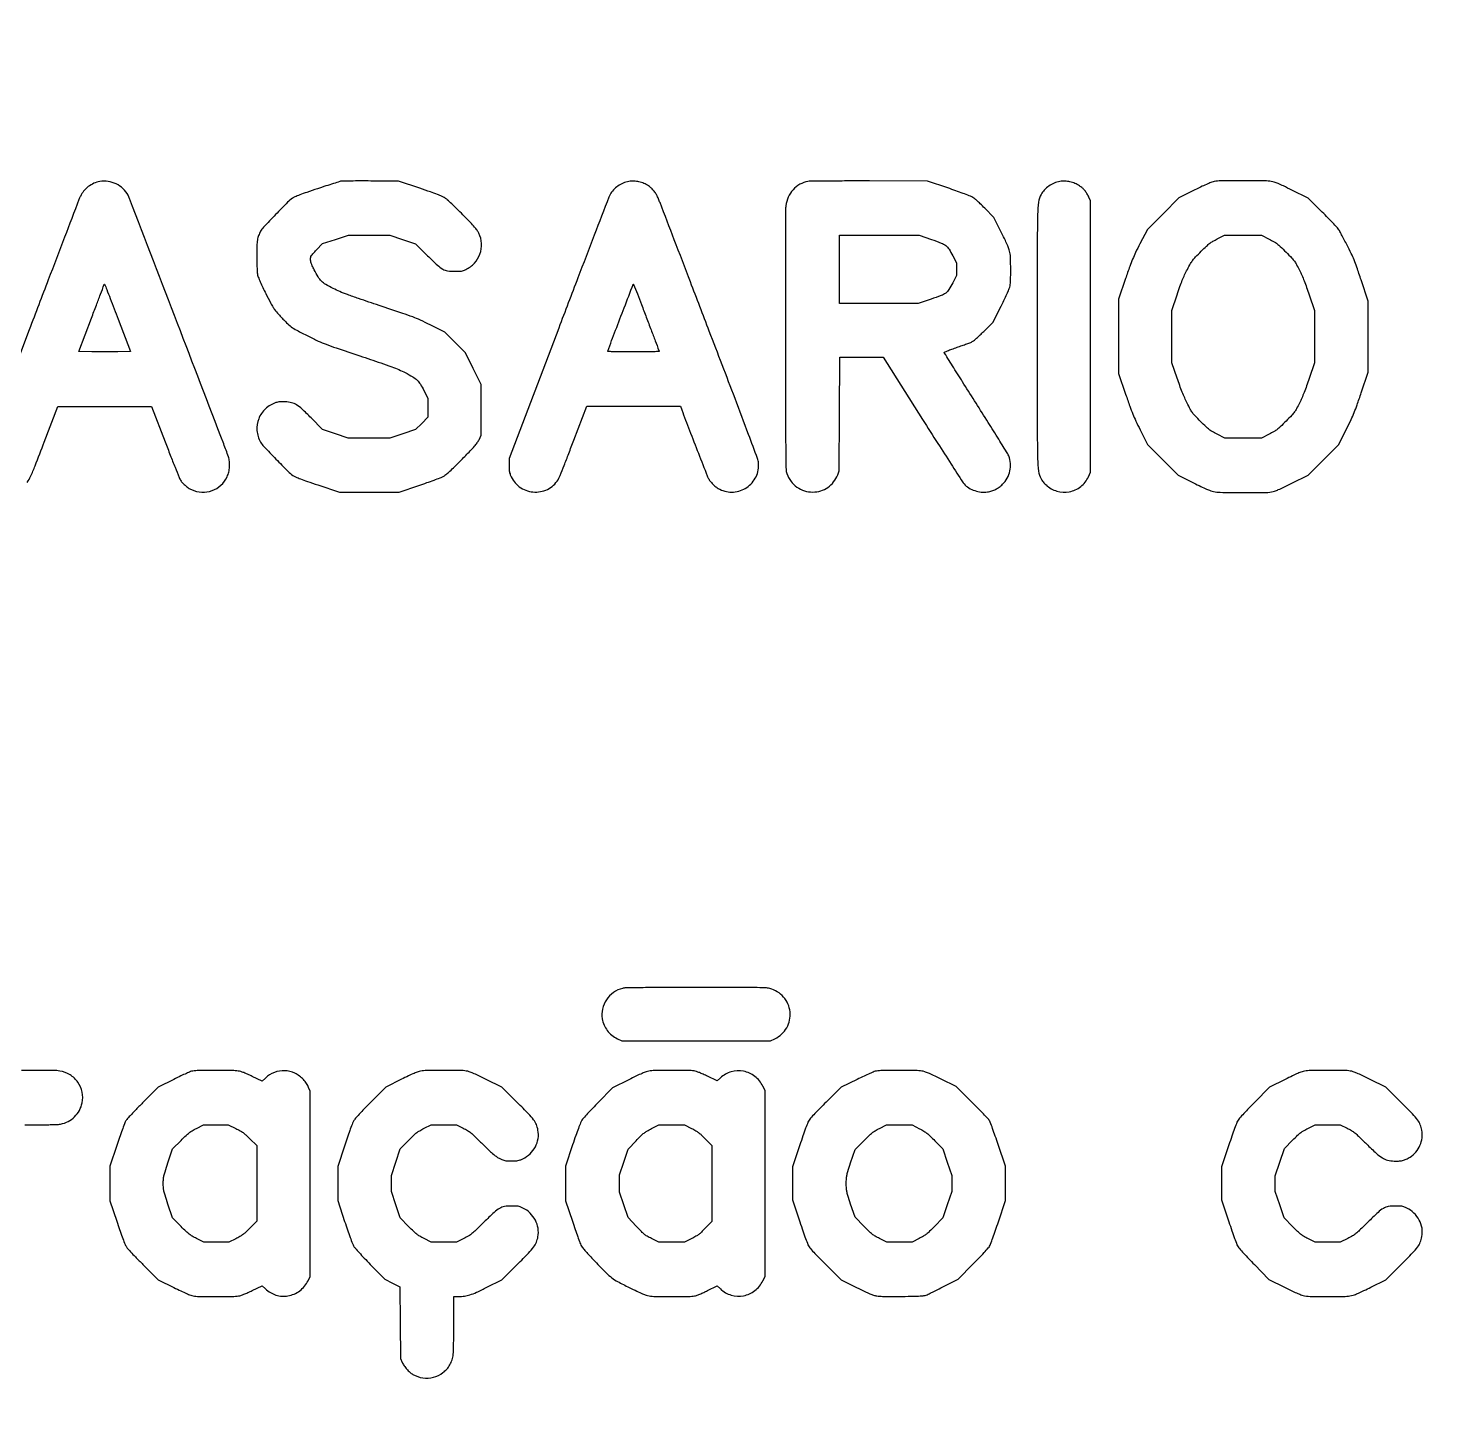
# Model space of a CAD drawing. Extents: x 980 to 25457, y 984 to 49020.
# Drawn here: x 15968 to 18091, y 40651 to 42737 of the extents above; entities that cross this region are included whole.
import ezdxf

# ---------------------------------------------------------------- set-up
doc = ezdxf.new("R2010")
doc.units = 0

msp = doc.modelspace()

# ---------------------------------------------------------------- linework, layer by layer
for points in [[(25353.176636, 36563.461695, -0.000001), (25352.040197, 20064.737908)], [(981.025332, 39243.286233, 0.000001), (980.725995, 36638.380945, 0.000022), (980.440705, 32466.957132, 0.000002), (980.203828, 20941, 0.000003), (980.107189, 12237.212398, 0.000012), (980.209361, 6804.802998)], [(1083.221486, 6831.128539, -0.000012), (1083.127559, 12273.089819, -0.000003), (1083.236026, 20942, -0.000002), (1083.488164, 32350.921193, -0.000022), (1083.779877, 36579.793336, -0.000001), (1084.083373, 39239.060792, -0.032823)], [(1895.500479, 7922.608607, -0.000003), (1895.516153, 10549.853821, -0.000001), (1895.574114, 14934.526042, -0.000001), (1895.654924, 19974.475505, -0.000001), (1895.750479, 25038.650259)], [(25455.283853, 8026.2, 0.000006), (25455.447111, 13939.785085, 0.000004), (25455.5, 20957, 0.000003), (25455.451202, 30583.274766, 0.000015), (25455.249846, 35648.33495)], [(23837.04827, 49018.908979, 0.000001), (21675.802621, 49019.17901, 0.000024), (18681.279442, 49019.402857, 0.000005), (13233.5, 49019.49605, 0.000002), (9165.520775, 49019.509787, 0.000004), (5739.221875, 49019.480206)], [(24540.017364, 25078.057967, 0.000003), (24540.072189, 18212.977995, 0.000025)], [(1792.666637, 28542.695892, 0.000006), (1792.411049, 24569.503036, 0.000003), (1792.195825, 19883.965567, 0.000004), (1792.047621, 15244.749166, 0.000006), (1792, 11426.463451)], [(24642.699465, 18970.575659, 0.000004), (24643, 25073.957926)], [(23728.367996, 45337.206403, 0.000002), (23728.354216, 42876.105371, 0.000002), (23728.361756, 40416.175094, 0.019036)], [(2708.027317, 40429.777448, 0.000002), (2708.046285, 42874.87655, 0.000002), (2708.048936, 45320.157135, 0.014115)], [(23830.974531, 40438.62303, -0.000002), (23830.960256, 42874.830485, -0.000002), (23830.963185, 45310.710508, -0.013332)], [(13824.671875, 46783.53447, -0.00001), (15406.434288, 46783.581334, -0.000006), (17284.5, 46783.575087, -0.000006), (20407.841099, 46783.489704, -0.000086)], [(22188.118441, 46885.898062, 0.000002), (21154.696275, 46886.184515, 0.00005)], [(11948.415956, 46444.603584, 0.000002), (11948.240306, 45424.10039, 0.000048)], [(22164.7084, 37341.415556, -0.000002), (21019.046627, 37341.238715, -0.000042), (19548.368716, 37341.140756, -0.000012), (17271, 37341.236673, -0.000007), (14300.26361, 37341.473702, -0.000076)], [(12051.548069, 39716.029399, -0.00001), (12051.5, 42063, -0.000006), (12051.536126, 44876.122581, -0.000097)], [(14149.329828, 37238.536381, 0.000006), (17280.5, 37238.5, 0.000006), (20411.670172, 37238.536381, 0.000086), (21509.821667, 37238.750856, 0.000015), (22182.096692, 37239.018314, 0.0299)], [(22508.880463, 44165.819171, -0.000013), (22508.780506, 42053, -0.000007), (22508.543026, 39306.679332, -0.000092)], [(11948.14474, 44107.371698, 0.000013), (11948.246262, 42052.5, 0.000007), (11948.492302, 39326.436677, 0.00009)], [(22508.594957, 46441.130711, -0.000003), (22508.777433, 45460.46859, -0.000051)], [(19747.966021, 46886.42952, 0.00001), (17285.5, 46886.561405, 0.000015), (15404.375221, 46886.565599, 0.000025), (13819.1125, 46886.440676)], [(12052.00554, 37671.867799, -0.000004), (12051.750672, 38512.850261, -0.000064)], [(13126.940203, 37341.762377, -0.000008), (12380.837768, 37342.071856, -0.035149)], [(15966.811905, 42052.258314, 0.037273), (15971.879387, 42061.299937, 0.016232), (15978.707859, 42077.278212, 0.001935), (15992.532383, 42113.183125), (16012.824448, 42166.5), (16083.618704, 42166.5), (16154.41296, 42166.5), (16174.651521, 42113.681638, 0.001322), (16182.586707, 42093.135265, 0.001947), (16189.674771, 42075.133418, 0.000895), (16195.802789, 42059.825665, 0.036896), (16197.374394, 42056.624119, 0.046707), (16200.507834, 42052.266727, 0.031662), (16204.810871, 42047.917722, 0.031452), (16209.677183, 42044.105548, 0.043104), (16214.515072, 42041.364469, 0.0955), (16229.965194, 42037.601372, 0.098836), (16245.507119, 42039.927128, 0.099239), (16258.916233, 42048.027121, 0.097111), (16268.290428, 42060.724735, 0.053206), (16270.769384, 42067.822351, 0.041793), (16271.957094, 42075.889887, 0.042191), (16271.782288, 42083.944911, 0.058095), (16270.189153, 42091, 0.00705), (16263.111221, 42110.255626, 0.000039), (16193.365, 42292.001426, 0.000011), (16121.158578, 42480.101514, 0.026305), (16118.811011, 42485.370449, 0.087283), (16111.542614, 42495.013984, 0.075527), (16101.07209, 42502.17777, 0.074346), (16088.78213, 42505.990898, 0.080028), (16076.232903, 42505.89943, 0.065369), (16067.34347, 42503.173386, 0.056036), (16058.942881, 42498.137088, 0.056025), (16051.868707, 42491.359992, 0.065281), (16046.891115, 42483.5, 0.016997), (16044.861498, 42478.701728, 0.000063), (16023.11905, 42421.98125, 0.000332), (15998.530427, 42357.684036, 0.000209), (15969.871531, 42282.5), (15895.633915, 42087.5)], [(15962.966687, 41084), (15987.346854, 41084, 0.003813), (15997.076626, 41084.074199, 0.0047), (16006.147628, 41084.297858, 0.003906), (16013.758147, 41084.616642, 0.034112), (16017.11351, 41085.013985, 0.073356), (16028.527559, 41088.955726, 0.075126), (16038.213737, 41096.002311, 0.074847), (16045.413181, 41105.622137, 0.071999), (16049.580005, 41117.061706, 0.102348), (16049.605478, 41133.23125, 0.10296), (16043.208832, 41148.045556, 0.101868), (16031.36051, 41159.193669, 0.098081), (16015.913871, 41164.944218, 0.036722), (16006.448285, 41165.774007, 0.003178), (15982.214025, 41165.959948, 0.003182), (15957.981473, 41165.837625, 0.036643)]]:
    msp.add_lwpolyline(points, format="xyb")
for points in [[(16440.5, 42506.332168, 0.040246), (16438.355312, 42505.848352, 0.000975), (16428.646645, 42502.799608, 0.00212), (16417.276738, 42499.151734, 0.001439), (16404.360918, 42494.906231, 0.002475), (16388.392244, 42489.518372, 0.007718), (16377.716814, 42485.67236, 0.009728), (16370.401259, 42482.744632, 0.055937), (16366.768769, 42480.703712, 0.041673), (16359.481423, 42474.478544, 0.003191), (16341.421855, 42456.008517, 0.002544), (16323.250091, 42436.992166, 0.058364), (16318.755275, 42430.967833, 0.041981), (16315.673008, 42424.429165, 0.051712), (16313.984441, 42417.90487, 0.031276), (16313.199906, 42408.950423, 0.006215), (16313, 42392.86772, 0.004264), (16313.079275, 42383.571344, 0.005692), (16313.319278, 42375.134247, 0.005069), (16313.667085, 42368.178275, 0.037809), (16314.114211, 42364.903056, 0.047397), (16315.113087, 42361.74112, 0.004897), (16318.234957, 42354.56818, 0.00606), (16322.150094, 42346.085544, 0.004809), (16326.577646, 42337.016148, 0.003106), (16333.728463, 42322.938165, 0.020909), (16337.605962, 42316.134532, 0.032054), (16341.351283, 42310.931378, 0.01345), (16347.010254, 42304.412314, 0.008826), (16357.999017, 42292.837722, 0.040689), (16364.988318, 42286.801357, 0.036049), (16373.221831, 42281.651174, 0.005951), (16389.89346, 42273.077427, 0.006781), (16405.761642, 42265.421335, 0.017638), (16417.438877, 42260.474654, 0.010064), (16432.559878, 42255.035483, 0.001038), (16468.5, 42243.001719, -0.001183), (16500.039993, 42232.431075, -0.006989), (16516.464329, 42226.626215, -0.013184), (16527.409614, 42222.253626, -0.018035), (16537, 42217.709282, -0.015841), (16548.214751, 42211.43251, -0.055723), (16554.771268, 42206.414386, -0.062026), (16559.690738, 42200.35957, -0.022954), (16565.089072, 42190.765377), (16571, 42179.030753), (16571, 42164.745626), (16571, 42150.460499), (16561.75, 42141.257194), (16552.5, 42132.053889), (16533.16952, 42125.526944), (16513.839039, 42119), (16482.423305, 42119), (16451.00757, 42119), (16431.575279, 42125.462394), (16412.142989, 42131.924788), (16394.887709, 42149.499024, 0.009158), (16381.170049, 42162.967719, 0.050267), (16372.96663, 42169.301337, 0.080551), (16365.509842, 42172.421317, 0.046534), (16355.860414, 42173.805924, 0.012139), (16351.461959, 42173.916964, 0.023483), (16347.947366, 42173.755199, 0.027624), (16344.874786, 42173.296521, 0.027334), (16341.860414, 42172.500841, 0.109261), (16326.052573, 42163.230516, 0.113303), (16315.878295, 42148.26607, 0.11389), (16313.279616, 42130.427337, 0.111293), (16318.716147, 42113.087342, 0.058263), (16323.690473, 42106.432554, 0.003168), (16341.84256, 42087.509864, 0.003636), (16360.052347, 42069.036883, 0.047049), (16367.495633, 42062.877731, 0.046132), (16371.612761, 42060.601489, 0.011341), (16378.77198, 42057.657278, 0.008211), (16389.257334, 42053.817217, 0.002541), (16405.160867, 42048.377731), (16437.5, 42037.5), (16482.5, 42037.5), (16527.5, 42037.5), (16557.5, 42047.772945, 0.002009), (16569.390744, 42051.898174, 0.002573), (16580.303125, 42055.796397, 0.001986), (16589.418613, 42059.14675, 0.021914), (16593, 42060.660987, 0.055458), (16596.833543, 42063.035874, 0.016704), (16602.090923, 42067.453712, 0.010631), (16609.601203, 42074.499638, 0.002623), (16621.618289, 42086.388042, 0.002225), (16634.803405, 42099.687379, 0.013653), (16641.379828, 42106.75614, 0.026621), (16645.32423, 42111.747155, 0.041111), (16648.118289, 42116.478973), (16651.5, 42123.457945), (16651.5, 42161.774), (16651.5, 42200.090056), (16639.537906, 42223.795028), (16627.575813, 42247.5), (16612.037906, 42263.072352), (16596.5, 42278.644704), (16574.5, 42289.699519, 0.007761), (16559.686879, 42296.857196, 0.017688), (16548.244857, 42301.684305, 0.009761), (16533.086578, 42307.120249, 0.001035), (16497.5, 42319.021372, -0.001256), (16466.504831, 42329.402263, -0.006637), (16449.604235, 42335.360921, -0.011917), (16438.102398, 42339.902565, -0.016334), (16428, 42344.567172, -0.01752), (16416.918249, 42350.625037, -0.061879), (16410.515367, 42355.583121, -0.062663), (16405.561799, 42361.924651, -0.018278), (16399.597316, 42372.805957, -0.007214), (16396.728657, 42378.737965, -0.024894), (16395.120362, 42382.692937, -0.037663), (16394.292828, 42385.789276, -0.047908), (16394.026771, 42388.733343, -0.048416), (16394.344691, 42391.828004, -0.094299), (16395.278516, 42394.118184, -0.045075), (16397.411341, 42396.836416, -0.004411), (16403.187443, 42402.862579), (16412.321344, 42412.225157), (16431.72775, 42418.612579), (16451.134155, 42425), (16482.345915, 42425), (16513.557675, 42425), (16532.95791, 42418.514072), (16552.358144, 42412.028144), (16570.524532, 42394.029499, 0.007631), (16585.461145, 42379.675817, 0.057308), (16593.341926, 42373.86015, 0.093723), (16600.722708, 42371.296049, 0.036882), (16611.5, 42370.5, 0.007143), (16617.905698, 42370.591512, 0.032421), (16621.620444, 42370.939444, 0.045575), (16624.629369, 42371.705495, 0.0245), (16628.175146, 42373.160407, 0.098681), (16641.167405, 42382.734886, 0.098442), (16649.509833, 42396.566356, 0.099199), (16651.889019, 42412.445103, 0.101889), (16647.920818, 42427.850804, 0.041848), (16645.272093, 42432.281353, 0.023369), (16641.371602, 42437.212716, 0.01321), (16635.076263, 42444.074808, 0.002712), (16623.583167, 42455.828435, 0.004156), (16615.097207, 42464.271571, 0.005117), (16607.035913, 42472.000017, 0.004267), (16600.148579, 42478.359251, 0.036902), (16596.85824, 42480.930061, 0.04337), (16592.558765, 42483.294474, 0.011911), (16585.411949, 42486.251297, 0.008373), (16574.923091, 42490.100438, 0.002525), (16558.85824, 42495.601626), (16526.5, 42506.5), (16485, 42506.62965, 0.000981), (16468.87922, 42506.648392, 0.001472), (16454.809375, 42506.595745, 0.000588), (16442.737964, 42506.500852, 0.03311)], [(16874.042668, 42505.861095, 0.059071), (16865.625869, 42503.420562, 0.051197), (16857.56655, 42498.991212, 0.051988), (16850.699454, 42493.10401, 0.066185), (16845.81491, 42486.348347, 0.031593), (16843.992046, 42482.380726, 0.000081), (16821.989094, 42425.202327, 0.000509), (16797.247275, 42360.67945, 0.000318), (16768.370858, 42285), (16693.536807, 42088.5), (16693.518404, 42078, 0.007848), (16693.607063, 42071.641467, 0.038272), (16693.988277, 42068.063469, 0.047987), (16694.874478, 42064.964698, 0.016981), (16696.709284, 42060.724735, 0.140139), (16711.195702, 42044.235591, 0.136912), (16732.342857, 42037.708697, 0.138028), (16753.683582, 42043.091764, 0.143215), (16768.724813, 42058.763001, 0.025474), (16770.601843, 42062.861664, 0.001055), (16776.532853, 42077.867284, 0.001829), (16783.460379, 42095.69427, 0.001297), (16791.107208, 42115.742647), (16810.5, 42166.985294), (16881.178151, 42166.992647), (16951.856302, 42167), (16953.824063, 42161.75, 0.001928), (16965.569614, 42130.776735, 0.001376), (16978.9486, 42096.187165, 0.000355), (16992.316941, 42061.977551, 0.038168), (16994.477298, 42057.5, 0.042745), (16997.568866, 42053.088627, 0.030877), (17001.701915, 42048.726562, 0.030634), (17006.389749, 42044.862502, 0.039366), (17011.152665, 42041.94608, 0.13586), (17031.864258, 42037.733167, 0.132417), (17052.023559, 42044.69902, 0.132493), (17065.942675, 42060.848826, 0.136083), (17069.669466, 42081.636686, 0.065193), (17068.15952, 42088.285472, 0.001049), (17054.738216, 42124.422346, 0.001688), (17034.220923, 42178.752307, 0.000301), (16995.453619, 42280.186127, 0.000096), (16967.013081, 42354.423669, 0.000151), (16942.573488, 42418.123544, 0.000034), (16921.093743, 42474.047017, 0.006484), (16918.836472, 42479.702532, 0.026933), (16915.79424, 42486.055884, 0.038804), (16912.390234, 42491.274267, 0.041926), (16908.450956, 42495.593962, 0.040653), (16903.807666, 42499.24521, 0.043664), (16896.768006, 42503.071162, 0.047997), (16889.387396, 42505.473149, 0.048642), (16881.773808, 42506.402834, 0.047163)], [(17144.184638, 42505.900029, 0.083951), (17131.948162, 42501.630976, 0.082715), (17121.724259, 42493.560292, 0.080625), (17114.472645, 42482.409451, 0.074303), (17110.859545, 42469.219302, 0.028769), (17110.464419, 42462.803778, 0.000209), (17110.272554, 42409.107067, 0.000752), (17110.166976, 42345.225247, 0.000398), (17110.218166, 42266, 0.000154), (17110.435725, 42141.625566, 0.002168), (17110.720925, 42097.011956, 0.002978), (17111.140202, 42071.883785, 0.083978), (17112.369276, 42065.5, 0.069546), (17118.660948, 42053.890511, 0.079702), (17127.656907, 42045.058106, 0.080949), (17138.838873, 42039.578982, 0.074736), (17151.5, 42037.731783, 0.07221), (17163.566613, 42039.536844, 0.078073), (17174.273039, 42044.688707, 0.077254), (17182.970858, 42052.931123, 0.068684), (17189.177371, 42063.747915), (17191.5, 42069.5), (17191.781936, 42155.25), (17192.063873, 42241), (17224.791961, 42241), (17257.52005, 42241), (17317.00312, 42147.25, 0.000669), (17340.031733, 42111.062273, 0.001049), (17359.941984, 42080.010938, 0.000261), (17377.429251, 42052.895025, 0.040386), (17379.648558, 42050, 0.071147), (17386.744836, 42044.095562, 0.05617), (17395.794079, 42039.838629, 0.055903), (17405.613063, 42037.686245, 0.068695), (17414.983412, 42037.996236, 0.032909), (17421.589813, 42039.585215, 0.041782), (17427.401573, 42041.942623, 0.04262), (17432.648648, 42045.188972, 0.036555), (17437.565217, 42049.434783, 0.069098), (17444.612213, 42058.754449, 0.072842), (17448.698341, 42069.47931, 0.073353), (17449.520801, 42080.859271, 0.071594), (17447.041287, 42092.092872, 0.04816), (17445.401633, 42095.432235, 0.000509), (17431.830374, 42117.385211, 0.001618), (17416.065959, 42142.644969, 0.001051), (17397.688439, 42171.744888, -0.000416), (17379.409218, 42200.607922, -0.00068), (17363.971582, 42225.10266, -0.000057), (17350.158522, 42247.091535, -0.081698), (17349.782662, 42247.986168, -0.364014), (17350.12292, 42248.666928, -0.004656), (17354.87649, 42250.675417, -0.009968), (17360.974466, 42253.044254, -0.004593), (17369, 42255.895826, 0.002661), (17376.723519, 42258.606522, 0.003412), (17383.8, 42261.187084, 0.002633), (17389.702009, 42263.420567, 0.029145), (17392, 42264.461461, 0.055568), (17394.050892, 42265.848373, 0.005516), (17398.534837, 42269.754691, 0.006897), (17403.778798, 42274.55722, 0.005423), (17409.331361, 42279.899787), (17423.162722, 42293.5), (17435.488844, 42318.02369, 0.003626), (17441.184189, 42329.562765, 0.008992), (17445.140852, 42338.11646, 0.011189), (17447.778085, 42344.479754, 0.046965), (17448.907483, 42348.45735, 0.039727), (17449.773679, 42356.805869, 0.006166), (17449.967224, 42373.430982, 0.006356), (17449.744395, 42390.056951, 0.036591), (17448.872727, 42398.809452, 0.041976), (17447.745876, 42403.109072, 0.015833), (17445.484819, 42408.906172, 0.011003), (17441.890148, 42416.837044, 0.00359), (17436.246689, 42428.379874), (17424.747924, 42451.477016), (17410.78943, 42465.644238, 0.005823), (17404.097011, 42472.280345, 0.012854), (17398.801697, 42477.152667, 0.016498), (17394.532959, 42480.640939, 0.042037), (17391.165468, 42482.790397, 0.029814), (17387.47135, 42484.45993, 0.002845), (17378.204856, 42487.939088, 0.003622), (17367.094164, 42491.9475, 0.002848), (17355, 42496.134667), (17324.5, 42506.5), (17237, 42506.65121, 0.000969), (17203.027234, 42506.644096, 0.001487), (17173.601832, 42506.493436, 0.000518), (17148.231721, 42506.261847, 0.039521)], [(17524, 42505.865247, 0.061104), (17515.703354, 42503.440971, 0.050027), (17507.616673, 42498.956688, 0.050527), (17500.666789, 42493.016202, 0.066132), (17495.745365, 42486.273483, 0.092743), (17492.055373, 42474.890338, 0.025433), (17490.586163, 42456.010347, 0.006478), (17490.065656, 42418.435783, 0.000224), (17490, 42272, 0.000224), (17490.065521, 42125.694009, 0.006433), (17490.583596, 42088.049972, 0.025115), (17492.040038, 42069.134587, 0.093109), (17495.70494, 42057.800791, 0.02893), (17497.06265, 42055.617181, 0.014883), (17498.996417, 42053.040879, 0.014743), (17501.150248, 42050.499953, 0.021543), (17503.203966, 42048.405983, 0.118371), (17519.549276, 42039.125749, 0.118205), (17538.33521, 42038.272025, 0.118009), (17555.489553, 42046.032367, 0.117705), (17567.290716, 42060.724735), (17570.5, 42067.5), (17570.5, 42272), (17570.5, 42476.5), (17567.766, 42482.335894, 0.026052), (17564.869324, 42487.763884, 0.037251), (17561.713536, 42492.214672, 0.039302), (17558.075744, 42495.967774, 0.03435), (17553.735208, 42499.293305, 0.044048), (17546.735451, 42503.09051, 0.047909), (17539.370387, 42505.476277, 0.048382), (17531.751875, 42506.401323, 0.046626)], [(17757, 42505.894642, 0.051483), (17753.244639, 42504.895503, 0.011652), (17747.124268, 42502.406757, 0.009338), (17738.8292, 42498.620621, 0.003637), (17727.5, 42493.090038), (17703.5, 42481.156986), (17679.77284, 42457.328493), (17656.04568, 42433.5), (17644.915921, 42412, 0.006079), (17638.298646, 42398.827163, 0.015073), (17633.864438, 42388.982951, 0.012507), (17629.583421, 42377.88173, 0.003108), (17623.146582, 42359.5), (17612.507002, 42328.5), (17612.503501, 42272.5), (17612.5, 42216.5), (17623.30292, 42185.097752, 0.003299), (17629.644572, 42167.051605, 0.010937), (17634.153783, 42155.300664, 0.012929), (17638.761973, 42144.816886, 0.006203), (17645.186666, 42131.597752), (17656.267492, 42109.5), (17679.383746, 42086.40148), (17702.5, 42063.30296), (17725.850215, 42051.578284, 0.003973), (17736.845348, 42046.166328, 0.009197), (17745.2034, 42042.322424, 0.011581), (17751.559672, 42039.713327, 0.039391), (17755.850215, 42038.444167, 0.048491), (17765.778829, 42037.327943, 0.002371), (17798.890666, 42036.986677, 0.002806), (17831.562653, 42036.988267, 0.037652), (17843.5, 42037.956463, 0.047561), (17847.615234, 42039.012721, 0.01484), (17853.551151, 42041.355939, 0.010413), (17861.821772, 42045.113834, 0.003301), (17874, 42051.055391), (17898.5, 42063.20944), (17921.653255, 42086.35472), (17944.80651, 42109.5), (17956.499511, 42132.934041, 0.005341), (17963.42356, 42147.189768, 0.014062), (17967.985759, 42157.591295, 0.012252), (17972.293176, 42169.010121, 0.003255), (17978.596256, 42187.429729), (17989, 42218.491375), (17989, 42271.907441), (17989, 42325.323508), (17978.39885, 42357.411754, 0.002754), (17971.891574, 42376.750138, 0.012981), (17967.8091, 42387.727096, 0.016573), (17963.628274, 42397.212065, 0.00652), (17957.271066, 42410, 0.002569), (17953.036815, 42418.142706, 0.003214), (17949.020326, 42425.653125, 0.002596), (17945.577784, 42431.914285, 0.024825), (17943.965522, 42434.5, 0.036904), (17941.945976, 42436.992532, 0.002574), (17935.73332, 42443.530695, 0.003642), (17928.22079, 42451.242543, 0.002732), (17919.843306, 42459.625772), (17898.5, 42480.751543), (17874, 42492.884544, 0.003043), (17861.17392, 42499.139433, 0.011844), (17853.125067, 42502.772153, 0.018954), (17847.441629, 42504.926827, 0.043596), (17843, 42506.001218, 0.03612), (17833.056439, 42506.778251, 0.001754), (17799.912203, 42506.85345, 0.001714), (17766.706166, 42506.698459, 0.037283)], [(17330.624174, 42418.523051, -0.011447), (17345.15247, 42413.127575, -0.070235), (17352.074537, 42409.176, -0.088144), (17356.913969, 42403.833184, -0.023345), (17362.590921, 42393.766657), (17368, 42383.033313), (17368, 42373.5), (17368, 42363.966687), (17362.590921, 42353.233343, -0.023385), (17356.866093, 42343.083806, -0.090613), (17352.009362, 42337.776081, -0.070849), (17345.01219, 42333.884662, -0.010862), (17329.979738, 42328.493226), (17310.557675, 42322), (17251.278838, 42322), (17192, 42322), (17192, 42373.5), (17192, 42425), (17251.939942, 42425), (17311.879885, 42425)], [(17839.765377, 42419.077562, -0.011543), (17847.131327, 42415.144066, -0.036859), (17851.767677, 42412.058168, -0.028012), (17856.517932, 42407.917439, -0.004601), (17865.163615, 42399.327562, -0.004701), (17873.83982, 42390.380561, -0.029873), (17877.922113, 42385.542778, -0.035991), (17881.077072, 42380.612206, -0.008659), (17885.560203, 42372, -0.012939), (17889.011051, 42364.607907, -0.008787), (17892.570686, 42356.029009, -0.007787), (17896.270121, 42346.205463, -0.005443), (17900.146588, 42335.023433), (17908, 42311.546866), (17908, 42271.945642), (17908, 42232.344418), (17900.098093, 42208.853684, -0.005514), (17896.247827, 42197.812135, -0.007422), (17892.504248, 42187.908382, -0.008285), (17888.908975, 42179.231274, -0.013103), (17885.511707, 42171.931475, -0.008746), (17881.059165, 42163.363796, -0.036134), (17877.915363, 42158.448249, -0.029872), (17873.838772, 42153.617823, -0.004686), (17865.163615, 42144.672438, -0.004601), (17856.517932, 42136.082561, -0.028012), (17851.767677, 42131.941832, -0.036859), (17847.131327, 42128.855934, -0.011543), (17839.765377, 42124.922438), (17828.030753, 42119), (17800.5, 42119), (17772.969247, 42119), (17761.234623, 42124.922243, -0.011341), (17753.907851, 42128.83088, -0.036366), (17749.298903, 42131.886533, -0.028419), (17744.626833, 42135.942877, -0.004948), (17736.336245, 42144.172243, -0.005098), (17727.924336, 42152.864448, -0.03151), (17723.940604, 42157.634444, -0.035344), (17720.780221, 42162.651213, -0.007409), (17716.01493, 42171.879031, -0.011913), (17712.408295, 42179.579049, -0.008127), (17708.662426, 42188.489371, -0.007387), (17704.822188, 42198.481048, -0.005731), (17700.928685, 42209.4633), (17693, 42232.668538), (17693, 42272.107702), (17693, 42311.546866), (17700.920956, 42335.263331, -0.004718), (17705.251947, 42347.834911, -0.011287), (17708.761872, 42357.053939, -0.013677), (17712.236086, 42364.967029, -0.011165), (17716.369854, 42373.239898, -0.007634), (17721.315173, 42382.271028, -0.033347), (17724.666545, 42387.35382, -0.029927), (17728.820115, 42392.19179, -0.005345), (17737.198898, 42400.662318, -0.005134), (17745.343245, 42408.557831, -0.025952), (17750.152324, 42412.672392, -0.034122), (17754.756564, 42415.739319, -0.013282), (17761.5, 42419.360801), (17772.5, 42424.896967), (17800.265377, 42424.948483), (17828.030753, 42425)], [(16103.89443, 42298.432524), (16122.646121, 42249.5), (16103.389662, 42249.229082, -0.002236), (16094.581614, 42249.144557, -0.001281), (16083.953886, 42249.117329, -0.001279), (16073.268178, 42249.144672, -0.00213), (16064.266301, 42249.229082), (16044.399399, 42249.5), (16063.652195, 42300, 0.000122), (16071.042319, 42319.398498, 0.000201), (16077.283318, 42335.8125, 0.000012), (16082.899169, 42350.601285, 0.034132), (16083.020176, 42351, -0.732553), (16083.462113, 42351.035384, -0.002052), (16086.720285, 42342.92753, -0.002717), (16091.966116, 42329.504769, -0.000294)], [(16900.421506, 42301.224249, -0.000066), (16907.706686, 42282.071752, -0.000106), (16913.912743, 42265.739311, -0.000016), (16919.418139, 42251.240129, -0.006905), (16919.778495, 42250.25, -0.500236), (16919.309647, 42249.553439, -0.004616), (16912.119373, 42249.255193, -0.006794), (16901.1559, 42249.050864, -0.001262), (16881, 42249, -0.001259), (16860.832946, 42249.05077, -0.006804), (16849.880686, 42249.254978, -0.004684), (16842.711925, 42249.553503, -0.507625), (16842.255252, 42250.25, -0.001138), (16854.134232, 42281.677382, -0.000894), (16867.148058, 42315.688647, -0.000025), (16880.627367, 42350.723331, -0.32124), (16881, 42350.968432, -0.297979), (16881.277633, 42350.770626, -0.000079), (16886.911317, 42336.347856, -0.001344), (16893.130355, 42320.291796, -0.00081)], [(16864.5, 41289.613997, 0.095996), (16850.892037, 41283.373804, 0.090353), (16840.260137, 41272.392149, 0.0912), (16834.254362, 41258.463816, 0.100224), (16833.881087, 41243.784802, 0.058017), (16836.715204, 41234.296543, 0.061047), (16841.620089, 41225.888795, 0.061155), (16848.401204, 41218.926367, 0.058577), (16856.759248, 41213.693133), (16863.5, 41210.5), (16975.5, 41210.5), (17087.5, 41210.5), (17094.275265, 41213.709284, 0.153661), (17112.206977, 41230.324388, 0.156582), (17117.218748, 41254.081473, 0.155103), (17107.469672, 41276.482409, 0.15056), (17086.465038, 41289.467091, 0.056296), (17080.277347, 41290.3538, 0.004217), (17063.251615, 41290.718666, 0.003044), (17034.884665, 41290.914571, 0.000406), (16975.039901, 41290.914955, 0.000546), (16923.171733, 41290.816549, 0.002195), (16891.478667, 41290.582695, 0.001511), (16869.492624, 41290.25749, 0.055241)], [(16216.5, 41164.974781, 0.056058), (16213.114194, 41164.042472, 0.009102), (16206.818007, 41161.38864, 0.008431), (16198.557658, 41157.560556, 0.003957), (16188, 41152.346329), (16164.5, 41140.507857), (16140.848734, 41117.003928, 0.002856), (16129.470942, 41105.567083, 0.008876), (16121.98288, 41097.678317, 0.011473), (16117.00638, 41091.988813, 0.059739), (16114.738687, 41088.5, 0.026557), (16113.307597, 41085.151889, 0.002003), (16109.950124, 41075.8625, 0.00276), (16106.048725, 41064.73784, 0.002096), (16101.889953, 41052.5), (16091.5, 41021.5), (16091.5, 40995.5), (16091.5, 40969.5), (16101.873913, 40938.5, 0.00286), (16106.063135, 40926.21543, 0.003653), (16110.070538, 40914.946697, 0.002845), (16113.550421, 40905.549969, 0.030638), (16115.209695, 40901.850457, 0.050848), (16117.759321, 40897.996677, 0.013834), (16122.546795, 40892.468915, 0.00966), (16129.861592, 40884.784181, 0.002868), (16141.335782, 40873.319104), (16164.5, 40850.437294), (16188, 40838.666953, 0.004013), (16198.581523, 40833.472845, 0.008383), (16206.917711, 40829.63433, 0.009257), (16213.300555, 40826.963935, 0.050909), (16216.88649, 40825.948306, 0.041098), (16225.516081, 40825.15111, 0.002613), (16250.940619, 40825.030509, 0.002785), (16276.239202, 40825.183598, 0.037173), (16285.5, 40825.981367, 0.038518), (16289.01144, 40826.830419, 0.015379), (16293.673018, 40828.505642, 0.012774), (16299.375209, 40830.92522, 0.007089), (16306.208853, 40834.150905), (16320.917705, 40841.350661), (16325.990787, 40836.605386, 0.055279), (16333.474348, 40831.015166, 0.056635), (16341.941763, 40827.254297, 0.057703), (16350.886075, 40825.538229, 0.061751), (16359.776831, 40825.974824, 0.058272), (16369.282777, 40828.799371, 0.060024), (16377.777964, 40833.721563, 0.059851), (16384.881133, 40840.535318, 0.057352), (16390.28685, 40848.931025), (16393.5, 40855.457776), (16393.5, 40994.978888), (16393.5, 41134.5), (16391.165213, 41140.28458, 0.031472), (16389.837977, 41143.056559, 0.019927), (16387.966552, 41146.113593, 0.019116), (16385.73792, 41149.186996, 0.020322), (16383.323891, 41152.016876, 0.094812), (16370.33037, 41161.587253, 0.101428), (16355.028845, 41165.390451, 0.102013), (16339.53568, 41162.860372, 0.097009), (16325.990787, 41154.394614), (16320.917705, 41149.649339), (16306.208853, 41156.808676, 0.006729), (16299.024227, 41160.186869, 0.014616), (16293.401639, 41162.543114, 0.018868), (16288.834982, 41164.106666, 0.03457), (16285, 41164.976452, 0.035918), (16275.930991, 41165.7228, 0.002582), (16250.699865, 41165.852504, 0.002551), (16225.444448, 41165.723057, 0.036635)], [(16560, 41164.893499, 0.050733), (16556.283345, 41163.909803, 0.011266), (16550.173844, 41161.450795, 0.009243), (16541.977641, 41157.754479, 0.003801), (16531, 41152.454976), (16507.5, 41140.889149), (16484.447603, 41117.553914, 0.002912), (16473.12726, 41105.960415, 0.009347), (16465.778893, 41098.056046, 0.013128), (16460.915596, 41092.328957, 0.048203), (16458.30672, 41088.359339, 0.031479), (16456.599714, 41084.558924, 0.003148), (16453.155925, 41075.20957, 0.003948), (16449.206151, 41063.998463, 0.003129), (16445.109118, 41051.822176), (16435, 41021.144352), (16435, 40995.410422), (16435, 40969.676492), (16445.502432, 40938.088246, 0.003332), (16449.744223, 40925.60858, 0.004337), (16453.80301, 40914.242536, 0.003259), (16457.344797, 40904.78067, 0.039274), (16459.011623, 40901.269324, 0.047916), (16461.338865, 40897.991947, 0.00563), (16467.281057, 40891.277904, 0.006271), (16474.937656, 40883.030878, 0.003887), (16484.12435, 40873.530358), (16506.230315, 40851.022069), (16517.582764, 40845.264242), (16528.935213, 40839.506414), (16529.217607, 40785.503207), (16529.5, 40731.5), (16532.180056, 40725.781935, 0.04294), (16535.111321, 40720.710977, 0.029592), (16539.229365, 40715.50367, 0.029821), (16543.867165, 40710.889109, 0.04833), (16548.368824, 40707.629742, 0.099115), (16563.393029, 40702.441486, 0.097252), (16579.36425, 40703.384466, 0.097486), (16593.762387, 40710.290374, 0.100134), (16604.308914, 40722.084599, 0.058425), (16607.527312, 40729.423404, 0.050395), (16609.166502, 40737.685104, 0.021492), (16609.858348, 40750.93147, 0.002301), (16610, 40781.710099), (16610, 40825), (16617.25, 40825.017364, 0.033741), (16626.345995, 40825.65376, 0.044643), (16634.433488, 40827.517837, 0.029746), (16644.235825, 40831.378948, 0.007032), (16660.085566, 40839.011288), (16682.5, 40850.195842), (16706.2056, 40873.776019, 0.004791), (16722.841416, 40890.643999, 0.03179), (16730.502281, 40899.641554, 0.061142), (16734.605484, 40906.81395, 0.053876), (16737.070191, 40915.07754, 0.085857), (16737.21019, 40927.897707, 0.081437), (16733.067961, 40940.277392, 0.080422), (16725.126806, 40950.812786, 0.080681), (16714.275265, 40958.290716, 0.017049), (16710.040653, 40960.122524, 0.047661), (16706.933937, 40961.012273, 0.038047), (16703.346722, 40961.399831, 0.007891), (16697, 40961.5, 0.039874), (16686.448503, 40960.657197, 0.093584), (16679.038954, 40957.985738, 0.055031), (16670.968887, 40951.944414, 0.007196), (16655.5, 40937.035921, -0.002546), (16643.175397, 40924.934695, -0.022831), (16637.507098, 40919.907705, -0.039109), (16632.559978, 40916.511007, -0.015356), (16625.266657, 40912.594668), (16614.033313, 40907), (16595, 40907), (16575.966687, 40907), (16565.233343, 40912.422398, -0.013433), (16558.655046, 40915.970639, -0.035375), (16554.213397, 40918.959028, -0.02712), (16549.618926, 40922.965918, -0.005355), (16541.861886, 40930.672398), (16529.223772, 40943.5), (16522.611886, 40963.500595), (16516, 40983.50119), (16516, 40995.5), (16516, 41007.49881), (16522.637179, 41027.499405), (16529.274358, 41047.5), (16541.887179, 41060.34137, -0.005318), (16549.650794, 41068.079306, -0.027411), (16554.219236, 41072.072408, -0.035818), (16558.64154, 41075.045477, -0.013378), (16565.233343, 41078.59137), (16575.966687, 41084), (16595.001512, 41084), (16614.036337, 41084), (16624.268169, 41078.88934, -0.01872), (16630.839381, 41075.293739, -0.036467), (16635.731926, 41071.866901, -0.020817), (16641.559661, 41066.698195, -0.002686), (16653.5, 41055.061042, 0.003165), (16664.033796, 41044.814385, 0.014871), (16670.2962, 41039.147591, 0.02565), (16674.973836, 41035.558436, 0.036853), (16679.478973, 41032.921703, 0.015634), (16683.888564, 41030.928216, 0.050099), (16686.972571, 41029.99714, 0.040576), (16690.504605, 41029.599954, 0.007719), (16696.978973, 41029.5, 0.007851), (16703.333962, 41029.599798, 0.037896), (16706.924579, 41029.986048, 0.047677), (16710.027474, 41030.872245, 0.01723), (16714.240752, 41032.693133, 0.080176), (16725.135093, 41040.184823, 0.080803), (16733.085294, 41050.705337, 0.081874), (16737.218636, 41063.074855, 0.085538), (16737.070191, 41075.92246, 0.053878), (16734.605505, 41084.18585, 0.061134), (16730.502215, 41091.358505, 0.031786), (16722.841231, 41100.356739, 0.004791), (16706.2056, 41117.225828), (16682.5, 41140.807852), (16659, 41152.39559, 0.003283), (16646.836273, 41158.294507, 0.011919), (16638.994101, 41161.807335, 0.018537), (16633.382187, 41163.921165, 0.042625), (16629, 41164.98411, 0.035771), (16619.645703, 41165.745881, 0.002765), (16594.461143, 41165.852061, 0.002741), (16569.260399, 41165.680835, 0.036287)], [(16904, 41164.910574, 0.052026), (16900.213087, 41163.91011, 0.011839), (16894.05636, 41161.408649, 0.009348), (16885.649849, 41157.57058, 0.003507), (16874.009902, 41151.890229), (16849.519804, 41139.725504), (16828.009902, 41117.77466, 0.003766), (16819.535261, 41108.994965, 0.004809), (16811.864824, 41100.770728, 0.003769), (16805.56121, 41093.775165, 0.039994), (16803.253328, 41090.713524, 0.045462), (16801.317922, 41086.951292, 0.005995), (16798.051519, 41078.586263, 0.006068), (16794.042835, 41067.541064, 0.003079), (16789.253328, 41053.551616), (16778.5, 41021.5), (16778.5, 40995.5), (16778.5, 40969.5), (16788.881972, 40938.5, 0.002193), (16793.037627, 40926.269825, 0.002899), (16796.936171, 40915.168757, 0.002084), (16800.295215, 40905.900424, 0.028396), (16801.721582, 40902.606406, 0.051629), (16803.619597, 40899.635992, 0.009384), (16807.788658, 40894.589961, 0.009042), (16813.33039, 40888.364618, 0.005302), (16820.174696, 40881.106406, 0.003011), (16839.904615, 40860.868276, 0.032582), (16848.431801, 40853.28385, 0.043484), (16857.107889, 40847.662611, 0.007463), (16874.59555, 40838.712049, 0.003471), (16886.355786, 40833.013889, 0.010349), (16894.512022, 40829.336713, 0.014401), (16900.425946, 40827.015284, 0.046836), (16904.5, 40825.967841, 0.036734), (16913.930518, 40825.168003, 0.002873), (16939.190624, 40825.030872, 0.002609), (16964.640531, 40825.171787, 0.042764), (16973.11351, 40825.989677, 0.04242), (16976.070708, 40826.796957, 0.008661), (16981.133972, 40828.752683, 0.009052), (16986.964141, 40831.245364, 0.008319), (16992.868176, 40834.015978), (17007.236352, 40841.052604), (17012.150111, 40836.456358, 0.116527), (17028.472969, 40827.110173, 0.119807), (17047.077745, 40826.187923, 0.118815), (17064.146579, 40833.922655, 0.113316), (17076.172751, 40848.699342), (17079.5, 40855.457945), (17079.5, 40995.5), (17079.5, 41135.542055), (17076.203129, 41142.238951, 0.11469), (17064.202694, 41156.902552, 0.117226), (17047.057318, 41164.62463, 0.118284), (17028.395048, 41163.77147, 0.118263), (17012.150111, 41154.543642), (17007.236352, 41149.947396), (16992.868176, 41157.002077, 0.007292), (16986.183719, 41160.163968, 0.01303), (16980.58747, 41162.537873, 0.015679), (16975.993775, 41164.182363, 0.038222), (16972.5, 41165.022587, 0.037772), (16963.669654, 41165.766918, 0.002555), (16938.403854, 41165.854713, 0.002655), (16913.213269, 41165.679753, 0.035534)], [(17247.5, 41164.93971, 0.054529), (17244.176516, 41164.011002, 0.007292), (17237.456036, 41161.201095, 0.007499), (17228.89427, 41157.319962, 0.00409), (17218.5, 41152.314566), (17194.5, 41140.514473), (17171.623762, 41118.007236, 0.003309), (17162.652992, 41109.063547, 0.004404), (17154.626175, 41100.810162, 0.003141), (17148.010956, 41093.799595, 0.044088), (17145.883713, 41091.069911, 0.051117), (17144.217503, 41087.803738, 0.003991), (17140.750248, 41078.63673, 0.005118), (17136.637436, 41067.133879, 0.003131), (17132.009951, 41053.485397), (17121, 41020.330971), (17121, 40995.5), (17121, 40970.669029), (17132.009951, 40937.514603, 0.003131), (17136.637436, 40923.866121, 0.005118), (17140.750248, 40912.36327, 0.003991), (17144.217503, 40903.196262, 0.051117), (17145.883713, 40899.930089, 0.043551), (17148.009403, 40897.196356, 0.003089), (17154.626175, 40890.152478, 0.004339), (17162.652981, 40881.857991, 0.003259), (17171.623762, 40872.865582), (17194.5, 40850.231163), (17217.648361, 40838.723077, 0.003305), (17229.852116, 40832.756323, 0.012566), (17237.587547, 40829.273935, 0.020007), (17243.18619, 40827.180195, 0.037709), (17247.8667, 40826.022484, 0.029806), (17252.72082, 40825.498628, 0.006864), (17260.952825, 40825.217149, 0.005734), (17272.029688, 40825.117631, 0.002508), (17286.718339, 40825.227799, 0.001754), (17303.836411, 40825.502128, 0.009162), (17313.258746, 40825.858983, 0.015528), (17319.187412, 40826.377466, 0.06281), (17322.701724, 40827.251418, 0.02106), (17325.362787, 40828.412137, 0.001782), (17332.072436, 40831.711254, 0.002362), (17340.046644, 40835.714553, 0.001825), (17348.701724, 40840.150802), (17370.5, 40851.424387), (17393.09036, 40873.962194, 0.004004), (17401.976612, 40882.970913, 0.005478), (17409.822967, 40891.233082, 0.003942), (17416.224319, 40898.233171, 0.055266), (17418.209821, 40901, 0.039226), (17419.653848, 40904.118827, 0.002485), (17423.11872, 40913.604047, 0.00364), (17427.113265, 40924.969385, 0.002697), (17431.369461, 40937.588246), (17442, 40969.676492), (17441.995182, 40995.588246), (17441.990363, 41021.5), (17431.115316, 41054.079566, 0.00309), (17426.766292, 41066.84521, 0.004272), (17422.69591, 41078.240513, 0.002715), (17419.145408, 41087.758375, 0.052043), (17417.724849, 41090.579566, 0.046364), (17415.786435, 41093.061154, 0.002523), (17408.941012, 41100.251498, 0.00391), (17400.6757, 41108.712574, 0.002844), (17391.354715, 41118), (17367.5, 41141.5), (17345, 41152.724386, 0.003469), (17333.361085, 41158.430105, 0.012352), (17325.795957, 41161.846297, 0.019103), (17320.335174, 41163.909581, 0.041947), (17316, 41164.966832, 0.036286), (17306.839418, 41165.727279, 0.00267), (17281.617975, 41165.851974, 0.002584), (17256.332648, 41165.71129, 0.03822)], [(17893, 41164.900397, 0.050923), (17889.274585, 41163.917751, 0.011555), (17883.204251, 41161.47373, 0.009365), (17875.030905, 41157.778575, 0.003769), (17864, 41152.438277), (17840.5, 41140.841954), (17818.084557, 41118.170977, 0.003206), (17809.293153, 41109.164586, 0.004263), (17801.423922, 41100.858261, 0.003043), (17794.937369, 41093.807874, 0.042545), (17792.844508, 41091.069911, 0.050298), (17791.233797, 41087.876062, 0.003471), (17787.675052, 41078.411181, 0.004792), (17783.529559, 41066.807214, 0.003228), (17779.009951, 41053.485397), (17768, 41020.330971), (17768, 40995.5), (17768, 40970.669029), (17779.009951, 40937.514603, 0.003264), (17783.489023, 40924.315434, 0.004672), (17787.646587, 40912.674213, 0.00329), (17791.240592, 40903.095338, 0.049987), (17792.830235, 40899.930089, 0.041845), (17794.901971, 40897.198919, 0.003093), (17801.22469, 40890.25737, 0.004282), (17808.898427, 40882.078213, 0.003235), (17817.460679, 40873.222658), (17839.280791, 40850.945317), (17862.946129, 40839.109144, 0.003423), (17874.891855, 40833.236411, 0.011062), (17882.938168, 40829.566148, 0.016285), (17888.770142, 40827.282235, 0.042095), (17893.137646, 40826.136485, 0.039626), (17904.160763, 40825.106122, 0.004535), (17929.130839, 40824.983225, 0.004141), (17954.238669, 40825.29532, 0.047079), (17964.085566, 40826.430731, 0.039055), (17968.267894, 40827.664945, 0.011071), (17974.554985, 40830.228504, 0.009101), (17982.696254, 40833.937775, 0.004281), (17993.085566, 40839.011288), (18015.5, 40850.195842), (18039.329455, 40873.847921, 0.004728), (18056.094854, 40890.806203, 0.033073), (18063.625103, 40899.672363, 0.063689), (18067.643721, 40906.843659, 0.050381), (18070.127308, 40915.387527, 0.086789), (18070.242485, 40928.087878, 0.081634), (18066.076937, 40940.369938, 0.080246), (18058.113538, 40950.844431, 0.079722), (18047.240752, 40958.306867, 0.01722), (18043.029183, 40960.127117, 0.047632), (18039.927223, 40961.013479, 0.037917), (18036.339894, 40961.400015, 0.007885), (18030, 40961.5, 0.039874), (18019.448503, 40960.657197, 0.093584), (18012.038954, 40957.985738, 0.055031), (18003.968887, 40951.944414, 0.007196), (17988.5, 40937.035921, -0.002546), (17976.175397, 40924.934695, -0.022831), (17970.507098, 40919.907705, -0.039109), (17965.559978, 40916.511007, -0.015356), (17958.266657, 40912.594668), (17947.033313, 40907), (17928, 40907), (17908.966687, 40907), (17898.233343, 40912.40863, -0.013378), (17891.64154, 40915.954523, -0.035818), (17887.219236, 40918.927592, -0.027411), (17882.650794, 40922.920694, -0.005318), (17874.887179, 40930.65863), (17862.274358, 40943.5), (17855.637179, 40963.500595), (17849, 40983.50119), (17849, 40995.246461), (17849, 41006.991731), (17855.937325, 41027.668599), (17862.87465, 41048.345467), (17875.187325, 41060.750564, -0.005737), (17882.682629, 41068.130811, -0.026953), (17887.256908, 41072.080841, -0.034323), (17891.708123, 41075.059792, -0.013348), (17898.233343, 41078.57783), (17908.966687, 41084), (17928.001512, 41084), (17947.036337, 41084), (17957.268169, 41078.882692, -0.018739), (17963.834791, 41075.284836, -0.036225), (17968.738247, 41071.84953, -0.020719), (17974.58272, 41066.671918, -0.002698), (17986.51257, 41055.062241, 0.008167), (18001.66535, 41040.635424, 0.046778), (18010.483977, 41033.916994, 0.07834), (18018.24651, 41030.624149, 0.049304), (18028.012754, 41029.185047, 0.028602), (18034.929883, 41029.250166, 0.044635), (18040.811212, 41030.174046, 0.045491), (18046.354865, 41032.109778, 0.031187), (18052.240485, 41035.243175, 0.08044), (18060.861593, 41042.684876, 0.070765), (18067.148856, 41052.783488, 0.070569), (18070.3836, 41064.262906, 0.079158), (18070.105753, 41075.729457, 0.052776), (18067.626579, 41084.108623, 0.061815), (18063.534722, 41091.312, 0.032196), (18055.891925, 41100.304587, 0.004802), (18039.2056, 41117.225828), (18015.5, 41140.807852), (17992, 41152.39559, 0.003283), (17979.836273, 41158.294507, 0.011919), (17971.994101, 41161.807335, 0.018537), (17966.382187, 41163.921165, 0.042625), (17962, 41164.98411, 0.035761), (17952.667873, 41165.744248, 0.002749), (17927.480763, 41165.852161, 0.002737), (17902.286023, 41165.68366, 0.036009)], [(16281.266657, 41078.411286, -0.011434), (16287.88465, 41074.927768, -0.031182), (16292.33853, 41072.074667, -0.028623), (16296.609701, 41068.554517, -0.00841), (16302.75, 41062.679153), (16313, 41052.535734), (16313, 40995.500813), (16313, 40938.465892), (16302.25, 40927.821893, -0.007621), (16295.924323, 40921.746702, -0.026647), (16291.587749, 40918.118611, -0.03146), (16287.271857, 40915.287907, -0.014016), (16281.268169, 40912.088948), (16271.036337, 40907), (16252.001512, 40907), (16232.966687, 40907), (16222.233343, 40912.422398, -0.013558), (16215.671537, 40915.963848, -0.034754), (16211.194542, 40918.971182, -0.026633), (16206.546646, 40923.000519, -0.005372), (16198.756469, 40930.679818), (16186.012938, 40943.514841), (16179.006469, 40964.480642, -0.002702), (16174.626953, 40977.825104, -0.022395), (16172.945581, 40983.973744, -0.038538), (16172.224429, 40988.908559, -0.017019), (16172, 40995.5, -0.017019), (16172.224429, 41002.091441, -0.038538), (16172.945581, 41007.026256, -0.022395), (16174.626953, 41013.174896, -0.002702), (16179.006469, 41026.519358), (16186.012938, 41047.485159), (16198.756469, 41060.319887, -0.005471), (16206.458418, 41067.90905, -0.025662), (16211.149437, 41071.988397, -0.033661), (16215.627104, 41075.033088, -0.014257), (16222, 41078.525791), (16232.5, 41083.896967), (16251.266657, 41083.948483), (16270.033313, 41084)], [(16968.757933, 41078.451934, -0.011958), (16975.096031, 41074.983978, -0.032696), (16979.337907, 41072.144144, -0.029709), (16983.392805, 41068.625464, -0.008494), (16989.24913, 41062.701934), (16998.99826, 41052.5), (16998.99913, 40995.348197), (16999, 40938.196394), (16989.320752, 40928.016655, -0.00824), (16983.418343, 40922.010436, -0.031713), (16979.465154, 40918.583376, -0.034943), (16975.300577, 40915.849122, -0.011562), (16968.837409, 40912.418457), (16958.033313, 40907), (16938.598219, 40907), (16919.163126, 40907), (16908.300855, 40912.437662, -0.012477), (16901.496228, 40916.059137, -0.039954), (16897.240498, 40918.932677, -0.030394), (16892.930253, 40922.825323, -0.004999), (16885.15112, 40930.920411), (16872.863656, 40943.965498), (16866.431828, 40963.203911), (16860, 40982.442325), (16860, 40995.5), (16860, 41008.557675), (16866.431776, 41027.795934), (16872.863553, 41047.034193), (16884.971947, 41059.767097, -0.005368), (16892.589583, 41067.607325, -0.030056), (16896.953149, 41071.504252, -0.037927), (16901.314688, 41074.443897, -0.011737), (16908.290171, 41078.198361), (16919.5, 41083.896722), (16938.757933, 41083.948361), (16958.015867, 41084)], [(17312.375864, 41078.046232, -0.012604), (17319.029433, 41074.266416, -0.030863), (17323.663072, 41071.072258, -0.025389), (17328.364381, 41066.981976, -0.006276), (17335.63793, 41059.796232), (17347.775859, 41047.5), (17354.38793, 41027.499405), (17361, 41007.49881), (17361, 40995.5), (17361, 40983.50119), (17354.388114, 40963.500595), (17347.776228, 40943.5), (17335.214583, 40930.812178, -0.005693), (17327.637907, 40923.331685, -0.025627), (17322.945059, 40919.245676, -0.032828), (17318.419361, 40916.152754, -0.013674), (17311.947633, 40912.562178), (17301.242329, 40907), (17282.104508, 40907), (17262.966687, 40907), (17252.233343, 40912.422609, -0.013684), (17245.615816, 40915.996425, -0.035832), (17241.143115, 40919.018258, -0.026715), (17236.463239, 40923.116411, -0.004975), (17228.361715, 40931.172609), (17215.22343, 40944.5), (17208.611715, 40964.500595, -0.002876), (17204.418813, 40977.433378, -0.024411), (17202.854891, 40983.337265, -0.038981), (17202.195647, 40988.294381, -0.013573), (17202, 40995.5, -0.013573), (17202.195647, 41002.705619, -0.038981), (17202.854891, 41007.662735, -0.024411), (17204.418813, 41013.566622, -0.002876), (17208.611715, 41026.499405), (17215.22343, 41046.5), (17228.361715, 41059.827097, -0.005069), (17236.372432, 41067.789822, -0.025758), (17241.097425, 41071.940234, -0.034721), (17245.571615, 41075.000079, -0.014392), (17252, 41078.52558), (17262.5, 41083.896967), (17281.875864, 41083.948483), (17301.251727, 41084)]]:
    msp.add_lwpolyline(points, format="xyb", close=True)

doc.saveas('drawing.dxf')
